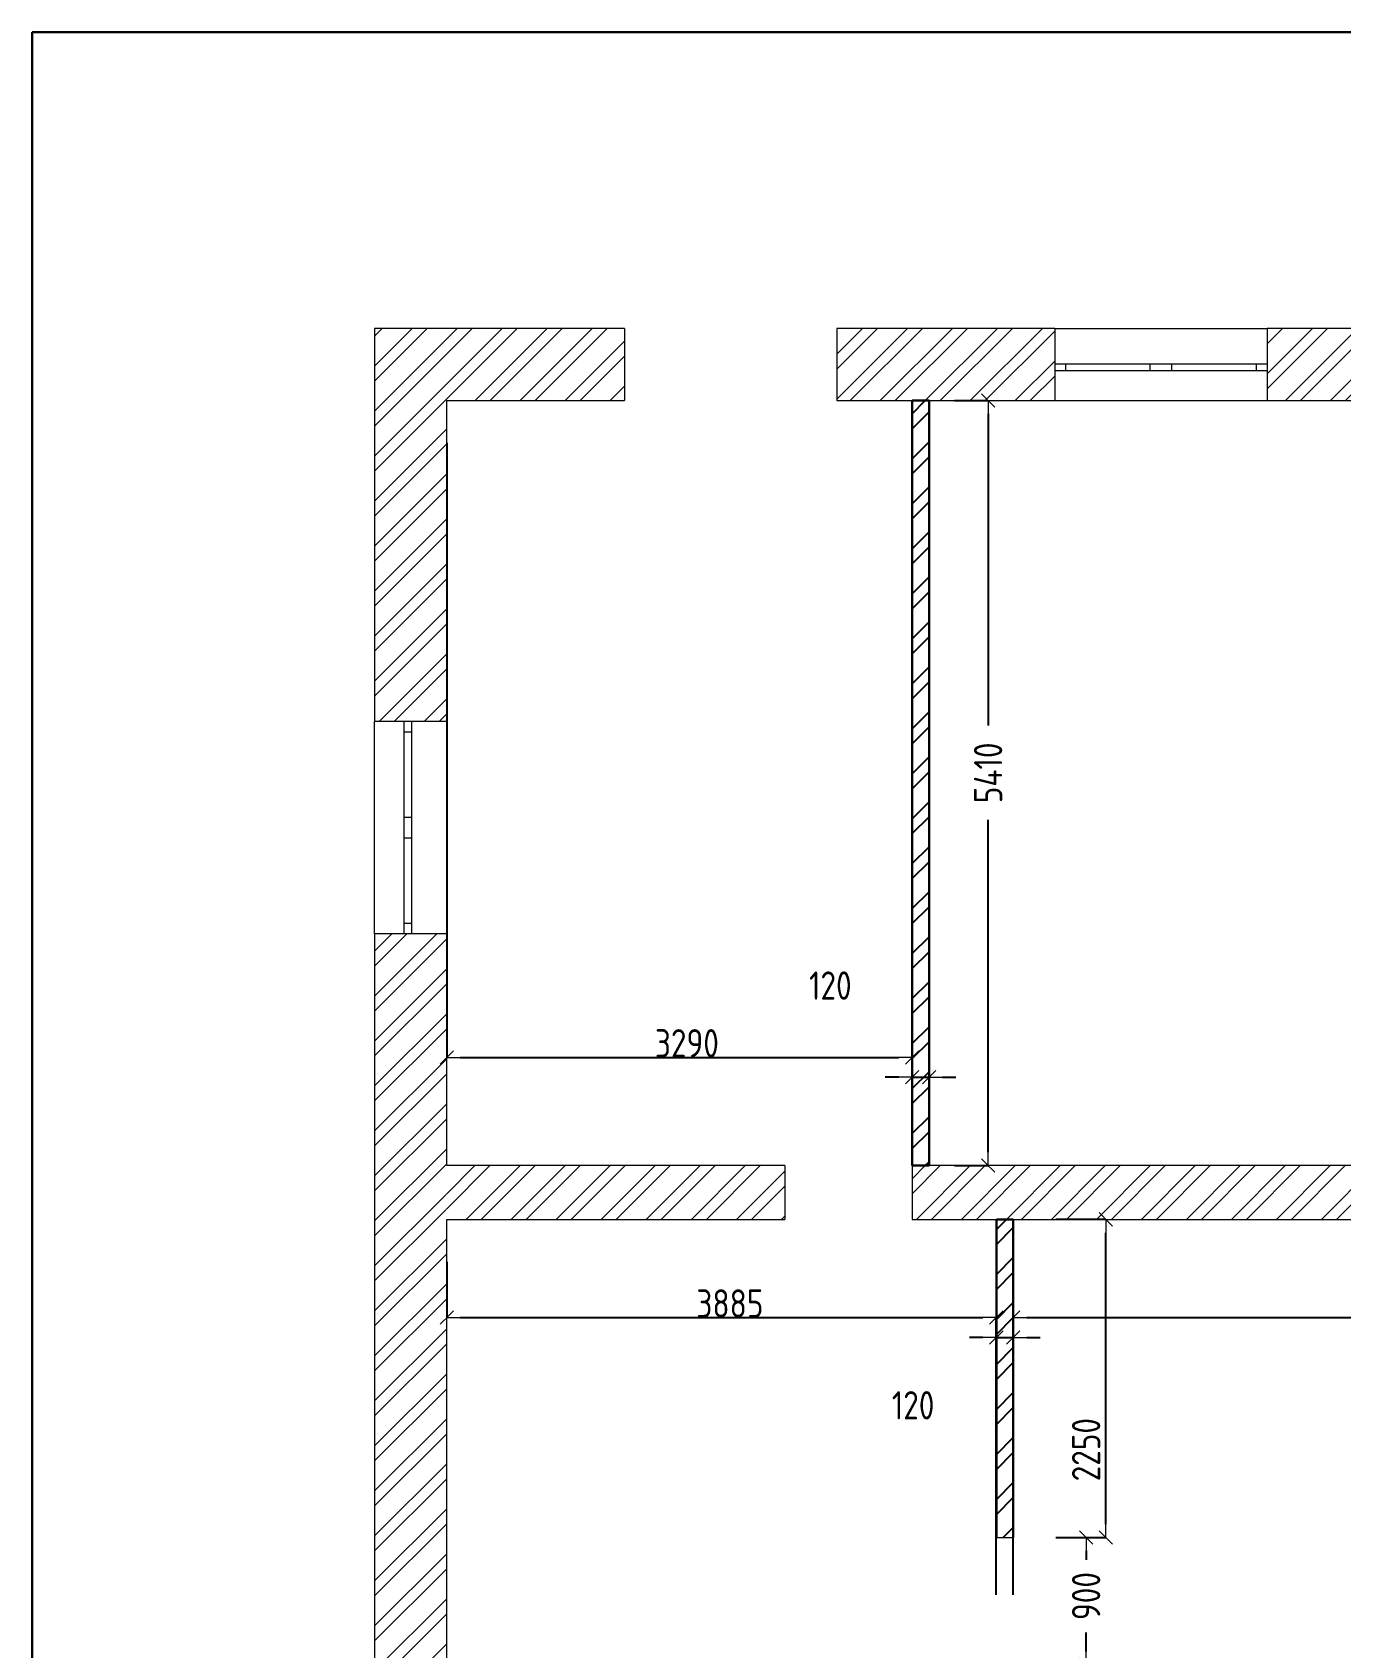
# Model space of a CAD drawing. Header units: millimetres. Extents: x -112594 to 313336, y -1917 to 255843.
# Drawn here: x 167693 to 176941, y 29740 to 41163 of the extents above; entities that cross this region are included whole.
import ezdxf

# ---------------------------------------------------------------- set-up
doc = ezdxf.new("R2010")
doc.units = ezdxf.units.MM
doc.header["$MEASUREMENT"] = 0
doc.set_wipeout_variables(frame=1)
doc.linetypes.add('Wipeout_Contour', pattern=[1000, 0, -1000])
doc.layers.add('Двери ARCHICAD', color=7, linetype='Continuous')
doc.layers.add('Конструктив - Стены Несущие', color=7, linetype='Continuous')
for name, color, linetype, lineweight in [('Двери ARCHICAD_Ном._пера__1', 7, 'Continuous', 13), ('Конструктив - Стены Несущие_Ном._пера__1', 7, 'Continuous', 13), ('Конструктив - Стены Несущие_Ном._пера__47', 7, 'Continuous', 30), ('Окна ARCHICAD_Ном._пера__1', 7, 'Continuous', 13)]:
    doc.layers.add(name, color=color, linetype=linetype, lineweight=lineweight)
doc.layers.add('Конструктив - Стены Несущие_Ном._пера__63', color=7, linetype='Continuous', lineweight=25, true_color=0xff9955)
doc.styles.add('СГЕНЕРИР_СТИЛЬ_1', font='')
doc.styles.get('СГЕНЕРИР_СТИЛЬ_1').set_extended_font_data('GOST Type AU')
doc.dimstyles.new('СГЕНЕРИР_СТИЛЬ__1', dxfattribs={"dimtxt": 200, "dimasz": 95, "dimexe": 0.18, "dimexo": 300, "dimgap": 0.09, "dimtad": 1, "dimdec": 0, "dimzin": 0, "dimdsep": 46, "dimtxsty": 'СГЕНЕРИР_СТИЛЬ_1', "dimblk": 'ARROWHEAD_6', "dimblk1": 'ARROWHEAD_6', "dimblk2": 'ARROWHEAD_6', "dimcen": 0.09, "dimclrd": 7, "dimclre": 7, "dimclrt": 7, "dimazin": 0, "dimtfac": 1, "dimtdec": 4, "dimtmove": 0, "dimatfit": 3, "dimfxl": 1, "dimtolj": 1, "dimtzin": 0, "dimarcsym": 0})
doc.dimstyles.new('СГЕНЕРИР_СТИЛЬ__2', dxfattribs={"dimtxt": 200, "dimasz": 95, "dimexe": 0.18, "dimexo": 300, "dimgap": 0.09, "dimtad": 1, "dimtih": 1, "dimtoh": 1, "dimdec": 0, "dimzin": 0, "dimdsep": 46, "dimtxsty": 'СГЕНЕРИР_СТИЛЬ_1', "dimblk": 'ARROWHEAD_6', "dimblk1": 'ARROWHEAD_6', "dimblk2": 'ARROWHEAD_6', "dimcen": 0.09, "dimclrd": 7, "dimclre": 7, "dimclrt": 7, "dimazin": 0, "dimtfac": 1, "dimtdec": 4, "dimtmove": 0, "dimatfit": 3, "dimfxl": 1, "dimtolj": 1, "dimtzin": 0, "dimarcsym": 0})
doc.dimstyles.new('СГЕНЕРИР_СТИЛЬ__3', dxfattribs={"dimtxt": 200, "dimasz": 95, "dimexe": 0.18, "dimexo": 300, "dimgap": 0.09, "dimtad": 1, "dimtih": 1, "dimtoh": 1, "dimdec": 0, "dimzin": 0, "dimdsep": 46, "dimtxsty": 'СГЕНЕРИР_СТИЛЬ_1', "dimblk": 'ARROWHEAD_6', "dimblk1": 'ARROWHEAD_6', "dimblk2": 'ARROWHEAD_6', "dimcen": 0.09, "dimclrd": 7, "dimclre": 7, "dimclrt": 7, "dimazin": 0, "dimtfac": 1, "dimtdec": 4, "dimtmove": 2, "dimatfit": 3, "dimfxl": 1, "dimtolj": 1, "dimtzin": 0, "dimarcsym": 0})
doc.dimstyles.new('СГЕНЕРИР_СТИЛЬ__4', dxfattribs={"dimtxt": 200, "dimasz": 95, "dimexe": 0.18, "dimexo": 300, "dimgap": 0.09, "dimtad": 1, "dimdec": 0, "dimzin": 0, "dimdsep": 46, "dimtxsty": 'СГЕНЕРИР_СТИЛЬ_1', "dimblk": 'ARROWHEAD_6', "dimblk1": 'ARROWHEAD_6', "dimblk2": 'ARROWHEAD_6', "dimcen": 0.09, "dimclrd": 7, "dimclre": 7, "dimclrt": 7, "dimazin": 0, "dimtfac": 1, "dimtdec": 4, "dimtmove": 2, "dimatfit": 3, "dimfxl": 1, "dimtolj": 1, "dimtzin": 0, "dimarcsym": 0})
pattern_1 = [(45, (0, 0), (-159.09903, 159.09903), []), (45, (-53.03, 53.03), (-159.09903, 159.09903), [])]

# ---------------------------------------------------------------- blocks, each defined once
blk = doc.blocks.new('Двустворчатое Окно 21_2')
at = {"layer": 'Окна ARCHICAD_Ном._пера__1', "color": 7, "linetype": 'Continuous', "lineweight": 13}
for p, q in [((-750, 250), (750, 250)), ((-750, 250), (-750, 0)), ((750, 250), (750, 0)), ((-750, 0), (-675, 0)), ((-750, 0), (-750, -50)), ((-750, 0), (-750, -50)), ((-675, 0), (-675, -50)), ((-675, 0), (-75, 0)), ((-75, -50), (-75, 0)), ((-75, 0), (0, 0)), ((0, 0), (75, 0)), ((75, 0), (75, -50)), ((75, 0), (675, 0)), ((675, -50), (675, 0)), ((675, 0), (750, 0)), ((750, 0), (750, -50)), ((750, 0), (750, -50)), ((-675, -50), (-750, -50)), ((-750, -50), (-750, -260)), ((-75, -50), (-675, -50)), ((0, -50), (-75, -50)), ((75, -50), (0, -50)), ((675, -50), (75, -50)), ((750, -50), (675, -50)), ((750, -50), (750, -260)), ((-750, -260), (750, -260))]:
    blk.add_line(p, q, dxfattribs=at)
blk = doc.blocks.new('Простой Проем Двери_4')
at = {"layer": 'Двери ARCHICAD_Ном._пера__1', "color": 7, "linetype": 'Continuous', "lineweight": 13}
for p, q in [((-750, 0), (-750, 510)), ((750, 0), (750, 510))]:
    blk.add_line(p, q, dxfattribs=at)
blk = doc.blocks.new('Стена_3', base_point=(188173, 39069))
at = {"color": 254, "linetype": 'Wipeout_Contour', "lineweight": 0, "ltscale": 701882.827023}
blk.add_wipeout([(171880, 38559), (171880, 39069), (170113, 39069), (170623, 38559)], dxfattribs=at).dxf.layer = 'Конструктив - Стены Несущие'
at = {"color": 254, "linetype": 'Wipeout_Contour', "lineweight": 0, "ltscale": 713694.905869}
blk.add_wipeout([(174921, 39069), (173380, 39069), (173380, 38559), (174921, 38559)], dxfattribs=at).dxf.layer = 'Конструктив - Стены Несущие'
at = {"color": 254, "linetype": 'Wipeout_Contour', "lineweight": 0, "ltscale": 731395.405271}
blk.add_wipeout([(176421, 39069), (176421, 38559), (180941, 38559), (180941, 39069)], dxfattribs=at).dxf.layer = 'Конструктив - Стены Несущие'
at = {"layer": 'Конструктив - Стены Несущие', "linetype": 'Continuous', "lineweight": 0, "true_color": 0x000000}
h = blk.add_hatch(dxfattribs=at)
h.set_pattern_fill('КИРПИЧ_01', color=18, style=0, pattern_type=2)
h.set_pattern_definition(pattern_1)
h.paths.add_polyline_path([(171880, 38559), (171880, 39069), (170113, 39069), (170623, 38559)])
h = blk.add_hatch(dxfattribs=at)
h.set_pattern_fill('КИРПИЧ_01', color=18, style=0, pattern_type=2)
h.set_pattern_definition(pattern_1)
h.paths.add_polyline_path([(174921, 39069), (173380, 39069), (173380, 38559), (174921, 38559)])
h = blk.add_hatch(dxfattribs=at)
h.set_pattern_fill('КИРПИЧ_01', color=18, style=0, pattern_type=2)
h.set_pattern_definition(pattern_1)
h.paths.add_polyline_path([(176421, 39069), (176421, 38559), (180941, 38559), (180941, 39069)])
at = {"layer": 'Конструктив - Стены Несущие_Ном._пера__1', "color": 7, "linetype": 'Continuous', "lineweight": 13}
for p, q in [((174921, 39069), (174921, 38819)), ((176421, 39069), (176421, 38819)), ((174921, 38819), (174921, 38769)), ((174921, 38769), (174921, 38559)), ((176421, 38819), (176421, 38769)), ((176421, 38769), (176421, 38559))]:
    blk.add_line(p, q, dxfattribs=at)
at = {"layer": 'Конструктив - Стены Несущие_Ном._пера__1', "color": 7, "linetype": 'Continuous', "lineweight": 13, "flags": 128}
for points in [[(171880, 39069), (170113, 39069)], [(174921, 39069), (173380, 39069)], [(180941, 39069), (176421, 39069)], [(170623, 38559), (171880, 38559)], [(173380, 38559), (174921, 38559)], [(176421, 38559), (177123, 38559)]]:
    blk.add_lwpolyline(points, dxfattribs=at)
at = {"layer": 'Двери ARCHICAD', "color": 21, "linetype": 'Continuous', "lineweight": 25, "true_color": 0xff9955, "zscale": 1000, "rotation": 180}
blk.add_blockref('Простой Проем Двери_4', (172630, 39069), dxfattribs=at)
at = {"layer": 'Окна ARCHICAD_Ном._пера__1', "color": 7, "linetype": 'Continuous', "lineweight": 13, "zscale": 1000}
blk.add_blockref('Двустворчатое Окно 21_2', (175671, 38819), dxfattribs=at)
blk = doc.blocks.new('Двустворчатое Окно 21_3')
at = {"layer": 'Окна ARCHICAD_Ном._пера__1', "color": 7, "linetype": 'Continuous', "lineweight": 13}
for p, q in [((-750, 210), (750, 210)), ((-750, 0), (-750, 210)), ((750, 0), (750, 210)), ((-750, 0), (-675, 0)), ((-750, -50), (-750, 0)), ((-750, -50), (-750, 0)), ((-675, 0), (-675, -50)), ((-675, 0), (-75, 0)), ((-75, -50), (-75, 0)), ((-75, 0), (0, 0)), ((0, 0), (75, 0)), ((75, 0), (75, -50)), ((75, 0), (675, 0)), ((675, -50), (675, 0)), ((675, 0), (750, 0)), ((750, -50), (750, 0)), ((750, -50), (750, 0)), ((-675, -50), (-750, -50)), ((-750, -300), (-750, -50)), ((-75, -50), (-675, -50)), ((0, -50), (-75, -50)), ((75, -50), (0, -50)), ((675, -50), (75, -50)), ((750, -50), (675, -50)), ((750, -300), (750, -50)), ((-750, -300), (750, -300))]:
    blk.add_line(p, q, dxfattribs=at)
blk = doc.blocks.new('Стена_4', base_point=(170113, 39069))
at = {"color": 254, "linetype": 'Wipeout_Contour', "lineweight": 0, "ltscale": 697845.808359}
blk.add_wipeout([(170113, 39069), (170113, 36289), (170623, 36289), (170623, 38559)], dxfattribs=at).dxf.layer = 'Конструктив - Стены Несущие'
at = {"color": 254, "linetype": 'Wipeout_Contour', "lineweight": 0, "ltscale": 692790.308727}
blk.add_wipeout([(170113, 26859), (170623, 27369), (170623, 34789), (170113, 34789)], dxfattribs=at).dxf.layer = 'Конструктив - Стены Несущие'
at = {"layer": 'Конструктив - Стены Несущие', "linetype": 'Continuous', "lineweight": 0, "true_color": 0x000000}
h = blk.add_hatch(dxfattribs=at)
h.set_pattern_fill('КИРПИЧ_01', color=18, style=0, pattern_type=2)
h.set_pattern_definition(pattern_1)
h.paths.add_polyline_path([(170113, 39069), (170113, 36289), (170623, 36289), (170623, 38559)])
h = blk.add_hatch(dxfattribs=at)
h.set_pattern_fill('КИРПИЧ_01', color=18, style=0, pattern_type=2)
h.set_pattern_definition(pattern_1)
h.paths.add_polyline_path([(170113, 26859), (170623, 27369), (170623, 34789), (170113, 34789)])
at = {"layer": 'Конструктив - Стены Несущие_Ном._пера__1', "color": 7, "linetype": 'Continuous', "lineweight": 13}
for p, q in [((170323, 36289), (170113, 36289)), ((170373, 36289), (170323, 36289)), ((170623, 36289), (170373, 36289)), ((170323, 34789), (170113, 34789)), ((170373, 34789), (170323, 34789)), ((170623, 34789), (170373, 34789))]:
    blk.add_line(p, q, dxfattribs=at)
at = {"layer": 'Конструктив - Стены Несущие_Ном._пера__1', "color": 7, "linetype": 'Continuous', "lineweight": 13, "flags": 128}
for points in [[(170113, 39069), (170113, 36289)], [(170623, 36289), (170623, 38559)], [(170113, 34789), (170113, 26859)], [(170623, 33149), (170623, 34789)], [(170623, 27369), (170623, 32769)]]:
    blk.add_lwpolyline(points, dxfattribs=at)
at = {"layer": 'Окна ARCHICAD_Ном._пера__1', "color": 7, "linetype": 'Continuous', "lineweight": 13, "zscale": 1000, "rotation": 90}
blk.add_blockref('Двустворчатое Окно 21_3', (170323, 35539), dxfattribs=at)
blk = doc.blocks.new('Простой Проем Двери_5')
at = {"layer": 'Двери ARCHICAD_Ном._пера__1', "color": 7, "linetype": 'Continuous', "lineweight": 13}
for p, q in [((-450, 0), (-450, 380)), ((450, 0), (450, 380))]:
    blk.add_line(p, q, dxfattribs=at)
blk = doc.blocks.new('Стена_6', base_point=(170113, 32769))
at = {"color": 254, "linetype": 'Wipeout_Contour', "lineweight": 0, "ltscale": 699801.163975}
blk.add_wipeout([(170623, 33149), (170623, 32769), (173012, 32769), (173012, 33149)], dxfattribs=at).dxf.layer = 'Конструктив - Стены Несущие'
at = {"color": 254, "linetype": 'Wipeout_Contour', "lineweight": 0, "ltscale": 720960.487522}
blk.add_wipeout([(173912, 33149), (173912, 32769), (180463, 32769), (180513, 33149)], dxfattribs=at).dxf.layer = 'Конструктив - Стены Несущие'
at = {"layer": 'Конструктив - Стены Несущие', "linetype": 'Continuous', "lineweight": 0, "true_color": 0x000000}
h = blk.add_hatch(dxfattribs=at)
h.set_pattern_fill('КИРПИЧ_01', color=18, style=0, pattern_type=2)
h.set_pattern_definition(pattern_1)
h.paths.add_polyline_path([(170623, 33149), (170623, 32769), (173012, 32769), (173012, 33149)])
h = blk.add_hatch(dxfattribs=at)
h.set_pattern_fill('КИРПИЧ_01', color=18, style=0, pattern_type=2)
h.set_pattern_definition(pattern_1)
h.paths.add_polyline_path([(173912, 33149), (173912, 32769), (180463, 32769), (180513, 33149)])
at = {"layer": 'Конструктив - Стены Несущие_Ном._пера__1', "color": 7, "linetype": 'Continuous', "lineweight": 13, "flags": 128}
for points in [[(173012, 33149), (170623, 33149)], [(177123, 33149), (173912, 33149)], [(170623, 32769), (173012, 32769)], [(173912, 32769), (180463, 32769)]]:
    blk.add_lwpolyline(points, dxfattribs=at)
at = {"layer": 'Двери ARCHICAD', "color": 21, "linetype": 'Continuous', "lineweight": 25, "true_color": 0xff9955, "zscale": 1000, "rotation": 180}
blk.add_blockref('Простой Проем Двери_5', (173462, 33149), dxfattribs=at)
blk = doc.blocks.new('Стена_18', base_point=(174032, 33149))
at = {"color": 254, "linetype": 'Wipeout_Contour', "lineweight": 0, "ltscale": 710592.543717}
blk.add_wipeout([(174032, 33149), (174032, 38559), (173912, 38559), (173912, 33149)], dxfattribs=at).dxf.layer = 'Конструктив - Стены Несущие'
at = {"layer": 'Конструктив - Стены Несущие_Ном._пера__63', "linetype": 'Continuous', "lineweight": 25, "true_color": 0xff9955}
h = blk.add_hatch(dxfattribs=at)
h.set_pattern_fill('КИРПИЧ_01', color=21, style=0, pattern_type=2)
h.set_pattern_definition(pattern_1)
h.paths.add_polyline_path([(174032, 33149), (174032, 38559), (173912, 38559), (173912, 33149)])
at = {"layer": 'Конструктив - Стены Несущие_Ном._пера__47', "color": 7, "linetype": 'Continuous', "lineweight": 30, "flags": 128}
for points in [[(174032, 38559), (173912, 38559)], [(173912, 38559), (173912, 33149)], [(174032, 33149), (174032, 38559)], [(173912, 33149), (174032, 33149)]]:
    blk.add_lwpolyline(points, dxfattribs=at)
blk = doc.blocks.new('Простой Проем Двери_6')
at = {"layer": 'Двери ARCHICAD_Ном._пера__1', "color": 7, "linetype": 'Continuous', "lineweight": 13}
for p, q in [((-450, 0), (-450, 120)), ((450, 0), (450, 120))]:
    blk.add_line(p, q, dxfattribs=at)
blk = doc.blocks.new('Стена_19', base_point=(174627, 26859))
at = {"color": 254, "linetype": 'Wipeout_Contour', "lineweight": 0, "ltscale": 709662.661338}
blk.add_wipeout([(174507, 30519), (174627, 30519), (174627, 32769), (174507, 32769)], dxfattribs=at).dxf.layer = 'Конструктив - Стены Несущие'
at = {"color": 254, "linetype": 'Wipeout_Contour', "lineweight": 0, "ltscale": 707524.06739}
blk.add_wipeout([(174507, 27369), (174627, 27369), (174627, 29619), (174507, 29619)], dxfattribs=at).dxf.layer = 'Конструктив - Стены Несущие'
at = {"layer": 'Конструктив - Стены Несущие_Ном._пера__63', "linetype": 'Continuous', "lineweight": 25, "true_color": 0xff9955}
h = blk.add_hatch(dxfattribs=at)
h.set_pattern_fill('КИРПИЧ_01', color=21, style=0, pattern_type=2)
h.set_pattern_definition(pattern_1)
h.paths.add_polyline_path([(174507, 30519), (174627, 30519), (174627, 32769), (174507, 32769)])
h = blk.add_hatch(dxfattribs=at)
h.set_pattern_fill('КИРПИЧ_01', color=21, style=0, pattern_type=2)
h.set_pattern_definition(pattern_1)
h.paths.add_polyline_path([(174507, 27369), (174627, 27369), (174627, 29619), (174507, 29619)])
at = {"layer": 'Конструктив - Стены Несущие_Ном._пера__47', "color": 7, "linetype": 'Continuous', "lineweight": 30, "flags": 128}
for points in [[(174627, 32769), (174507, 32769)], [(174507, 32769), (174507, 30519)], [(174627, 30519), (174627, 32769)], [(174507, 29619), (174507, 27369)], [(174627, 27369), (174627, 29619)], [(174507, 27369), (174627, 27369)]]:
    blk.add_lwpolyline(points, dxfattribs=at)
at = {"layer": 'Двери ARCHICAD_Ном._пера__1', "color": 7, "linetype": 'Continuous', "lineweight": 13, "xscale": -1, "zscale": 1000, "rotation": 270}
blk.add_blockref('Простой Проем Двери_6', (174507, 30069), dxfattribs=at)
blk = doc.blocks.new('ARROWHEAD_6')
at = {"color": 0, "linetype": 'Continuous', "lineweight": 0}
for p, q in [((0, 0), (-1, 0)), ((-0.5, -0.5), (0.5, 0.5))]:
    blk.add_line(p, q, dxfattribs=at)
blk = doc.blocks.new('*D99')
at = {"color": 7, "linetype": 'Continuous', "lineweight": -2, "transparency": 16777216}
for p, q in [((174212, 38559), (174449, 38559)), ((174449, 38464), (174449, 36260)), ((174449, 33244), (174449, 35593)), ((174212, 33149), (174449, 33149))]:
    blk.add_line(p, q, dxfattribs=at)
at = {"color": 7, "linetype": 'Continuous', "lineweight": -2, "transparency": 16777216, "xscale": 95, "yscale": 95, "zscale": 95}
for p, rotation in [((174449, 38559), 90), ((174449, 33149), 270)]:
    blk.add_blockref('ARROWHEAD_6', p, dxfattribs=dict(at, rotation=rotation))
at = {"color": 7, "linetype": 'Continuous', "lineweight": 13, "transparency": 16777216, "insert": (174449, 35926), "char_height": 200, "attachment_point": 5, "rotation": 90, "style": 'СГЕНЕРИР_СТИЛЬ_1'}
blk.add_mtext('\\A1;5410', dxfattribs=at)
blk = doc.blocks.new('*D101')
at = {"color": 7, "linetype": 'Continuous', "lineweight": -2, "transparency": 16777216}
for p, q in [((170623, 38259), (170623, 33914)), ((173912, 35554), (173912, 33914)), ((170718, 33914), (173817, 33914))]:
    blk.add_line(p, q, dxfattribs=at)
at = {"color": 7, "linetype": 'Continuous', "lineweight": -2, "transparency": 16777216, "xscale": 95, "yscale": 95, "zscale": 95, "rotation": 180}
blk.add_blockref('ARROWHEAD_6', (170623, 33914), dxfattribs=at)
at = {"color": 7, "linetype": 'Continuous', "lineweight": -2, "transparency": 16777216, "xscale": 95, "yscale": 95, "zscale": 95}
blk.add_blockref('ARROWHEAD_6', (173912, 33914), dxfattribs=at)
at = {"color": 7, "linetype": 'Continuous', "lineweight": 13, "transparency": 16777216, "insert": (172320, 34014), "char_height": 200, "attachment_point": 5, "style": 'СГЕНЕРИР_СТИЛЬ_1'}
blk.add_mtext('\\A1;3290', dxfattribs=at)
blk = doc.blocks.new('*D102')
at = {"color": 7, "linetype": 'Continuous', "lineweight": -2, "transparency": 16777216}
for p, q in [((173912, 35554), (173912, 33774)), ((174032, 35554), (174032, 33774)), ((173817, 33774), (173722, 33774)), ((173912, 33774), (174032, 33774)), ((174127, 33774), (174222, 33774))]:
    blk.add_line(p, q, dxfattribs=at)
at = {"color": 7, "linetype": 'Continuous', "lineweight": -2, "transparency": 16777216, "xscale": 95, "yscale": 95, "zscale": 95}
blk.add_blockref('ARROWHEAD_6', (173912, 33774), dxfattribs=at)
at = {"color": 7, "linetype": 'Continuous', "lineweight": -2, "transparency": 16777216, "xscale": 95, "yscale": 95, "zscale": 95, "rotation": 180}
blk.add_blockref('ARROWHEAD_6', (174032, 33774), dxfattribs=at)
at = {"color": 7, "linetype": 'Continuous', "lineweight": 13, "transparency": 16777216, "insert": (173334, 34422), "char_height": 200, "attachment_point": 5, "style": 'СГЕНЕРИР_СТИЛЬ_1'}
blk.add_mtext('\\A1;120', dxfattribs=at)
blk = doc.blocks.new('*D104')
at = {"color": 7, "linetype": 'Continuous', "lineweight": -2, "transparency": 16777216}
for p, q in [((174927, 30519), (175142, 30519)), ((175142, 30424), (175142, 30362)), ((175142, 29714), (175142, 29848)), ((174927, 29619), (175142, 29619))]:
    blk.add_line(p, q, dxfattribs=at)
at = {"color": 7, "linetype": 'Continuous', "lineweight": -2, "transparency": 16777216, "xscale": 95, "yscale": 95, "zscale": 95}
for p, rotation in [((175142, 30519), 90), ((175142, 29619), 270)]:
    blk.add_blockref('ARROWHEAD_6', p, dxfattribs=dict(at, rotation=rotation))
at = {"color": 7, "linetype": 'Continuous', "lineweight": 13, "transparency": 16777216, "insert": (175142, 30105), "char_height": 200, "attachment_point": 5, "rotation": 90, "style": 'СГЕНЕРИР_СТИЛЬ_1'}
blk.add_mtext('\\A1;900', dxfattribs=at)
blk = doc.blocks.new('*D105')
at = {"color": 7, "linetype": 'Continuous', "lineweight": -2, "transparency": 16777216}
for p, q in [((174927, 32769), (175282, 32769)), ((175282, 30614), (175282, 32674)), ((174927, 30519), (175282, 30519))]:
    blk.add_line(p, q, dxfattribs=at)
at = {"color": 7, "linetype": 'Continuous', "lineweight": -2, "transparency": 16777216, "xscale": 95, "yscale": 95, "zscale": 95}
for p, rotation in [((175282, 32769), 90), ((175282, 30519), 270)]:
    blk.add_blockref('ARROWHEAD_6', p, dxfattribs=dict(at, rotation=rotation))
at = {"color": 7, "linetype": 'Continuous', "lineweight": 13, "transparency": 16777216, "insert": (175142, 31140), "char_height": 200, "attachment_point": 5, "rotation": 90, "style": 'СГЕНЕРИР_СТИЛЬ_1'}
blk.add_mtext('\\A1;2250', dxfattribs=at)
blk = doc.blocks.new('*D106')
at = {"color": 7, "linetype": 'Continuous', "lineweight": -2, "transparency": 16777216}
for p, q in [((170623, 32469), (170623, 32073)), ((170718, 32074), (174412, 32074)), ((174507, 30114), (174507, 32074))]:
    blk.add_line(p, q, dxfattribs=at)
at = {"color": 7, "linetype": 'Continuous', "lineweight": -2, "transparency": 16777216, "xscale": 95, "yscale": 95, "zscale": 95, "rotation": 180}
blk.add_blockref('ARROWHEAD_6', (170623, 32074), dxfattribs=at)
at = {"color": 7, "linetype": 'Continuous', "lineweight": -2, "transparency": 16777216, "xscale": 95, "yscale": 95, "zscale": 95}
blk.add_blockref('ARROWHEAD_6', (174507, 32074), dxfattribs=at)
at = {"color": 7, "linetype": 'Continuous', "lineweight": 13, "transparency": 16777216, "insert": (172624, 32174), "char_height": 200, "attachment_point": 5, "style": 'СГЕНЕРИР_СТИЛЬ_1'}
blk.add_mtext('\\A1;3885', dxfattribs=at)
blk = doc.blocks.new('*D107')
at = {"color": 7, "linetype": 'Continuous', "lineweight": -2, "transparency": 16777216}
for p, q in [((174412, 31934), (174317, 31934)), ((174507, 30114), (174507, 31934)), ((174507, 31934), (174627, 31934)), ((174627, 30114), (174627, 31934)), ((174722, 31934), (174817, 31934))]:
    blk.add_line(p, q, dxfattribs=at)
at = {"color": 7, "linetype": 'Continuous', "lineweight": -2, "transparency": 16777216, "xscale": 95, "yscale": 95, "zscale": 95}
blk.add_blockref('ARROWHEAD_6', (174507, 31934), dxfattribs=at)
at = {"color": 7, "linetype": 'Continuous', "lineweight": -2, "transparency": 16777216, "xscale": 95, "yscale": 95, "zscale": 95, "rotation": 180}
blk.add_blockref('ARROWHEAD_6', (174627, 31934), dxfattribs=at)
at = {"color": 7, "linetype": 'Continuous', "lineweight": 13, "transparency": 16777216, "insert": (173919, 31454), "char_height": 200, "attachment_point": 5, "style": 'СГЕНЕРИР_СТИЛЬ_1'}
blk.add_mtext('\\A1;120', dxfattribs=at)
blk = doc.blocks.new('*D108')
at = {"color": 7, "linetype": 'Continuous', "lineweight": -2, "transparency": 16777216}
for p, q in [((180142, 32269), (180142, 32074)), ((174627, 30114), (174627, 32074)), ((174722, 32074), (180047, 32074))]:
    blk.add_line(p, q, dxfattribs=at)
at = {"color": 7, "linetype": 'Continuous', "lineweight": -2, "transparency": 16777216, "xscale": 95, "yscale": 95, "zscale": 95, "rotation": 180}
blk.add_blockref('ARROWHEAD_6', (174627, 32074), dxfattribs=at)
at = {"color": 7, "linetype": 'Continuous', "lineweight": -2, "transparency": 16777216, "xscale": 95, "yscale": 95, "zscale": 95}
blk.add_blockref('ARROWHEAD_6', (180142, 32074), dxfattribs=at)
at = {"color": 7, "linetype": 'Continuous', "lineweight": 13, "transparency": 16777216, "insert": (177471, 32174), "char_height": 200, "attachment_point": 5, "style": 'СГЕНЕРИР_СТИЛЬ_1'}
blk.add_mtext('\\A1;5515', dxfattribs=at)

msp = doc.modelspace()

# ---------------------------------------------------------------- linework, layer by layer
at = {"color": 7, "linetype": 'Continuous', "lineweight": 30}
for p, q in [((167693.17891, 41162.99205), (194893.17891, 41162.99205)), ((167693.17891, 21162.99205), (167693.17891, 41162.99205))]:
    msp.add_line(p, q, dxfattribs=at)

# ---------------------------------------------------------------- block references
at = {"color": 7, "lineweight": 13}
msp.add_blockref('Стена_3', (188172.69625, 39068.50836), dxfattribs=at)

# ---------------------------------------------------------------- next in the draw order: block references
msp.add_blockref('Стена_4', (170112.69625, 39068.50836), dxfattribs=at)

# ---------------------------------------------------------------- next in the draw order: block references
msp.add_blockref('Стена_6', (170112.69625, 32768.50836), dxfattribs=at)

# ---------------------------------------------------------------- next in the draw order: block references
at = {"color": 7, "lineweight": 30}
for name, p in [('Стена_18', (174032.31835, 33148.50836)), ('Стена_19', (174627.41224, 26858.50836))]:
    msp.add_blockref(name, p, dxfattribs=at)

# ---------------------------------------------------------------- next in the draw order: dimensions: what is measured, and where the dimension line sits
at = {"color": 7, "linetype": 'Continuous', "lineweight": 13}
for base, p1, p2, dimstyle, picture, middle in [((173912.31835, 33913.71469), (170622.69625, 38558.50836), (173912.31835, 35853.50836), 'СГЕНЕРИР_СТИЛЬ__2', '*D101', (172320.12729, 33913.71469)), ((174032.31835, 33773.71469), (173912.31835, 35853.50836), (174032.31835, 35853.50836), 'СГЕНЕРИР_СТИЛЬ__3', '*D102', (173333.58239, 34422.29108)), ((174507.41224, 32073.59288), (170622.69625, 32768.50836), (174507.41224, 29813.50836), 'СГЕНЕРИР_СТИЛЬ__2', '*D106', (172624.46225, 32073.59288)), ((180142.41224, 32073.59288), (174627.41224, 29813.50836), (180142.41224, 31968.50836), 'СГЕНЕРИР_СТИЛЬ__2', '*D108', (177471.47225, 32073.59288)), ((174627.41224, 31933.59288), (174507.41224, 29813.50836), (174627.41224, 29813.50836), 'СГЕНЕРИР_СТИЛЬ__3', '*D107', (173919.42943, 31454.05438))]:
    dim = msp.add_linear_dim(base=base, p1=p1, p2=p2, dimstyle=dimstyle, dxfattribs=at)
    dim.commit()
    dim.dimension.update_dxf_attribs({"geometry": picture, "text_midpoint": middle, "dimtype": 160})
for base, p1, p2, dimstyle, picture, middle in [((174448.78392, 38558.50836), (173912.31835, 33148.50836), (173912.31835, 38558.50836), 'СГЕНЕРИР_СТИЛЬ__1', '*D99', (174448.78392, 35926.49234)), ((175282.29716, 32768.50836), (174627.41224, 30518.50836), (174627.41224, 32768.50836), 'СГЕНЕРИР_СТИЛЬ__4', '*D105', (175142.29716, 31140.34876)), ((175142.29716, 30518.50836), (174627.41224, 29618.50836), (174627.41224, 30518.50836), 'СГЕНЕРИР_СТИЛЬ__1', '*D104', (175142.29716, 30105.21336))]:
    dim = msp.add_linear_dim(base=base, p1=p1, p2=p2, angle=90, dimstyle=dimstyle, dxfattribs=at)
    dim.commit()
    dim.dimension.update_dxf_attribs({"geometry": picture, "text_midpoint": middle, "dimtype": 160, "text_rotation": 90})

doc.saveas('drawing.dxf')
